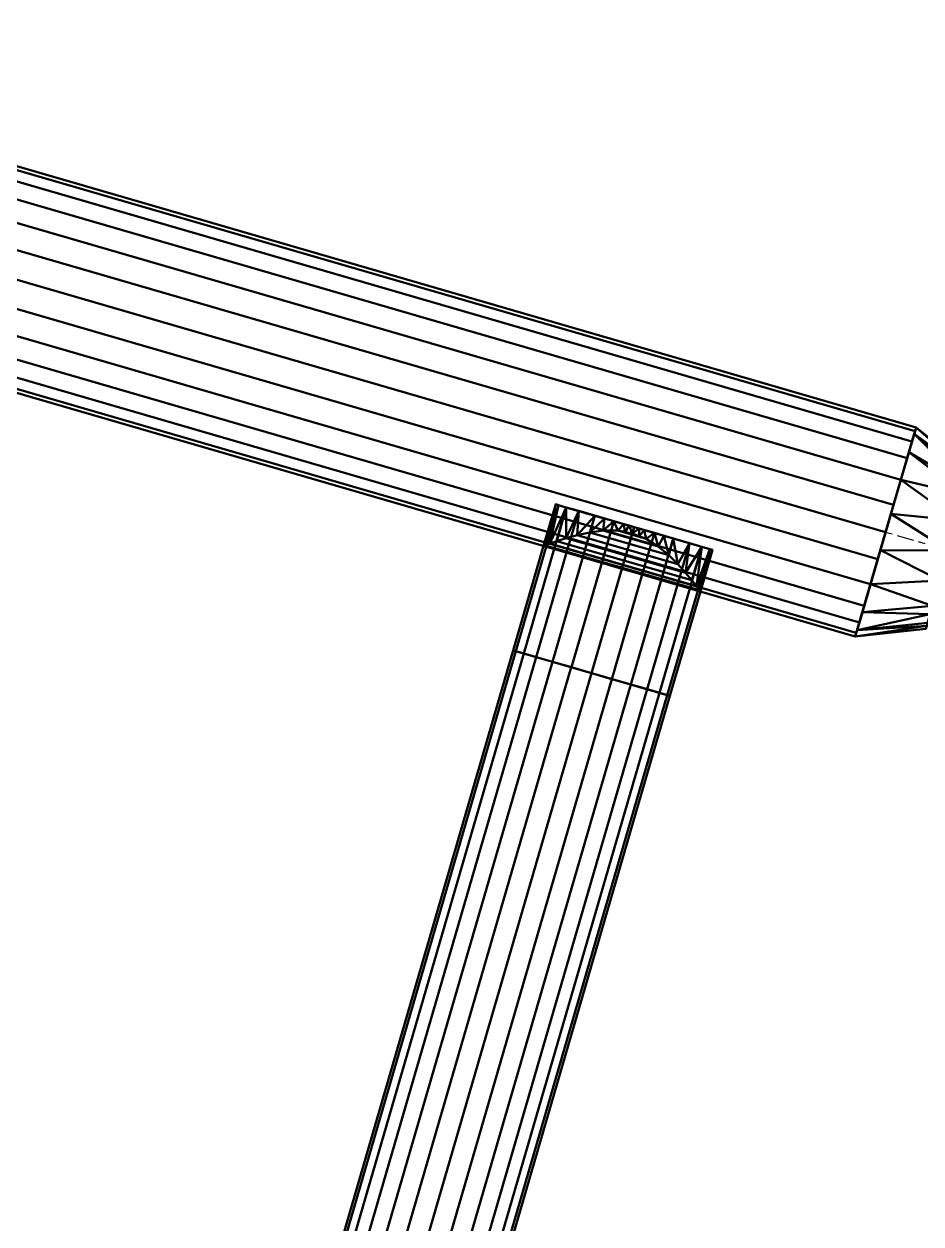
# Model space of a CAD drawing. Header units: inches. Extents: x -1654 to 1344, y -1538 to 36.
# Drawn here: x 45.5 to 78.47, y -543.24 to -499.12 of the extents above; entities that cross this region are included whole.
import ezdxf

# ---------------------------------------------------------------- set-up
doc = ezdxf.new("R2010")
doc.units = ezdxf.units.IN
doc.header["$MEASUREMENT"] = 0
doc.linetypes.add('Center', pattern=[1.25, 0.25, -0.1875, 0.625, -0.1875])
for name, color, linetype, lineweight in [('M-HVAC-DUCT', 1, 'Center', 30), ('M-HVAC-DUCT-RA', 1, 'Continuous', 50), ('M-HVAC-DUCT-SA', 1, 'Continuous', 50)]:
    doc.layers.add(name, color=color, linetype=linetype, lineweight=lineweight)

# ---------------------------------------------------------------- blocks, each defined once
blk = doc.blocks.new('Round Transition - Angle - 45 Degree-838110-_3D_')
at = {"layer": 'M-HVAC-DUCT', "color": 8, "linetype": 'Continuous', "lineweight": 50}
mesh = blk.add_polyface(dxfattribs=at)
corners = [(0, -4), (0, -3.759, 1.368), (0, -3.064, 2.571), (0, -2, 3.464), (0, -0.695, 3.939), (0, 0.695, 3.939), (0, 2, 3.464), (0, 3.064, 2.571), (0, 3.759, 1.368), (0, 4), (0, 3.759, -1.368), (0, 3.064, -2.571), (0, 2, -3.464), (0, 0.695, -3.939), (0, -0.695, -3.939), (0, -2, -3.464), (0, -3.064, -2.571), (0, -3.759, -1.368)]
mesh.append_faces([[corners[k] for k in face] for face in [(8, 5, 6, 7), (16, 14, 15), (10, 8, 9)]], dxfattribs={"vtx0": -1, "color": 8})
mesh.append_faces([[corners[k] for k in face] for face in [(5, 17, 3, 4)]], dxfattribs={"vtx0": -1, "vtx1": -1, "color": 8})
mesh.append_faces([[corners[k] for k in face] for face in [(5, 8, 16, 17)]], dxfattribs={"vtx0": -1, "vtx1": -1, "vtx3": -1, "color": 8})
mesh.append_faces([[corners[k] for k in face] for face in [(8, 10, 11, 16)]], dxfattribs={"vtx0": -1, "vtx2": -1, "vtx3": -1, "color": 8})
mesh.append_faces([[corners[k] for k in face] for face in [(2, 3, 17)]], dxfattribs={"vtx1": -1, "vtx2": -1, "color": 8})
mesh.append_faces([[corners[k] for k in face] for face in [(11, 12, 14, 16)]], dxfattribs={"vtx1": -1, "vtx2": -1, "vtx3": -1, "color": 8})
mesh.append_faces([[corners[k] for k in face] for face in [(12, 13, 14)]], dxfattribs={"vtx2": -1, "color": 8})
mesh.append_faces([[corners[k] for k in face] for face in [(17, 0, 1, 2)]], dxfattribs={"vtx3": -1, "color": 8})
mesh = blk.add_polyface(dxfattribs=at)
corners = [(0, -4), (0, -3.759, -1.368), (0, -3.064, -2.571), (0, -2, -3.464), (0, -0.695, -3.939), (0, 0.695, -3.939), (0, 2, -3.464), (0, 3.064, -2.571), (0, 3.759, -1.368), (0, 4), (2.414, 3), (2.414, 2.772, -1.148), (2.414, 2.121, -2.121), (2.414, 1.148, -2.772), (2.414, 0, -3), (2.414, -1.148, -2.772), (2.414, -2.121, -2.121), (2.414, -2.772, -1.148), (2.414, -3), (2.414, 2.886, -0.574), (2.414, 1.635, -2.446), (2.414, 2.446, -1.635), (2.414, 0.574, -2.886), (2.414, -0.574, -2.886), (2.414, -2.886, -0.574), (2.414, -1.635, -2.446), (2.414, -2.446, -1.635)]
mesh.append_faces([[corners[k] for k in face] for face in [(0, 24, 18), (19, 9, 10)]], dxfattribs={"vtx0": -1, "color": 8})
mesh.append_faces([[corners[k] for k in face] for face in [(9, 19, 8), (8, 21, 7), (21, 8, 11), (17, 1, 26), (4, 15, 3), (2, 26, 1), (3, 16, 2)]], dxfattribs={"vtx0": -1, "vtx1": -1, "color": 8})
mesh.append_faces([[corners[k] for k in face] for face in [(12, 6, 7), (13, 5, 6), (2, 16, 26), (1, 17, 24), (24, 0, 1), (14, 4, 5)]], dxfattribs={"vtx0": -1, "vtx2": -1, "color": 8})
mesh.append_faces([[corners[k] for k in face] for face in [(6, 12, 20, 13), (3, 15, 25, 16), (4, 14, 23, 15)]], dxfattribs={"vtx0": -1, "vtx3": -1, "color": 8})
mesh.append_faces([[corners[k] for k in face] for face in [(22, 14, 5, 13), (19, 11, 8), (21, 12, 7)]], dxfattribs={"vtx1": -1, "vtx2": -1, "color": 8})
mesh = blk.add_polyface(dxfattribs=at)
corners = [(0, 4), (0, 3.759, 1.368), (0, 3.064, 2.571), (0, 2, 3.464), (0, 0.695, 3.939), (0, -0.695, 3.939), (0, -2, 3.464), (0, -3.064, 2.571), (0, -3.759, 1.368), (0, -4), (2.414, -3), (2.414, -2.772, 1.148), (2.414, -2.121, 2.121), (2.414, -1.148, 2.772), (2.414, 0, 3), (2.414, 1.148, 2.772), (2.414, 2.121, 2.121), (2.414, 2.772, 1.148), (2.414, 3), (2.414, -2.886, 0.574), (2.414, -1.635, 2.446), (2.414, -2.446, 1.635), (2.414, -0.574, 2.886), (2.414, 0.574, 2.886), (2.414, 2.886, 0.574), (2.414, 1.635, 2.446), (2.414, 2.446, 1.635)]
mesh.append_faces([[corners[k] for k in face] for face in [(0, 24, 18), (19, 9, 10)]], dxfattribs={"vtx0": -1, "color": 8})
mesh.append_faces([[corners[k] for k in face] for face in [(9, 19, 8), (8, 21, 7), (21, 8, 11), (17, 1, 26), (4, 15, 3), (2, 26, 1), (3, 16, 2)]], dxfattribs={"vtx0": -1, "vtx1": -1, "color": 8})
mesh.append_faces([[corners[k] for k in face] for face in [(12, 6, 7), (13, 5, 6), (2, 16, 26), (1, 17, 24), (24, 0, 1), (14, 4, 5)]], dxfattribs={"vtx0": -1, "vtx2": -1, "color": 8})
mesh.append_faces([[corners[k] for k in face] for face in [(6, 12, 20, 13), (3, 15, 25, 16), (4, 14, 23, 15)]], dxfattribs={"vtx0": -1, "vtx3": -1, "color": 8})
mesh.append_faces([[corners[k] for k in face] for face in [(22, 14, 5, 13), (19, 11, 8), (21, 12, 7)]], dxfattribs={"vtx1": -1, "vtx2": -1, "color": 8})
mesh = blk.add_polyface(dxfattribs=at)
corners = [(2.414, -3), (2.414, -2.772, -1.148), (2.414, -2.121, -2.121), (2.414, -1.148, -2.772), (2.414, 0, -3), (2.414, 1.148, -2.772), (2.414, 2.121, -2.121), (2.414, 2.772, -1.148), (2.414, 3), (2.414, 2.772, 1.148), (2.414, 2.121, 2.121), (2.414, 1.148, 2.772), (2.414, 0, 3), (2.414, -1.148, 2.772), (2.414, -2.121, 2.121), (2.414, -2.772, 1.148)]
mesh.append_faces([[corners[k] for k in face] for face in [(7, 0, 3, 4)]], dxfattribs={"vtx0": -1, "vtx1": -1, "vtx3": -1, "color": 8})
mesh.append_faces([[corners[k] for k in face] for face in [(13, 14, 7)]], dxfattribs={"vtx1": -1, "vtx2": -1, "color": 8})
mesh.append_faces([[corners[k] for k in face] for face in [(12, 13, 7, 8)]], dxfattribs={"vtx1": -1, "vtx3": -1, "color": 8})
mesh.append_faces([[corners[k] for k in face] for face in [(8, 9, 10), (5, 6, 7, 4)]], dxfattribs={"vtx2": -1, "color": 8})
mesh.append_faces([[corners[k] for k in face] for face in [(10, 11, 12, 8), (14, 15, 0, 7)]], dxfattribs={"vtx2": -1, "vtx3": -1, "color": 8})
mesh.append_faces([[corners[k] for k in face] for face in [(0, 1, 2, 3)]], dxfattribs={"vtx3": -1, "color": 8})
blk = doc.blocks.new('Round Takeoff - Standard-838111-_3D_')
at = {"layer": 'M-HVAC-DUCT', "color": 8, "linetype": 'Continuous', "lineweight": 50}
mesh = blk.add_polyface(dxfattribs=at)
corners = [(-1.594, 0, 3), (-1.594, 0.776, 2.898), (-1.594, 1.5, 2.598), (-1.594, 2.121, 2.121), (-1.594, 2.598, 1.5), (-1.594, 2.898, 0.776), (-1.594, 3), (-1.594, 2.898, -0.776), (-1.594, 2.598, -1.5), (-1.594, 2.121, -2.121), (-1.594, 1.5, -2.598), (-1.594, 0.776, -2.898), (-1.594, 0, -3), (-1.594, -0.776, -2.898), (-1.594, -1.5, -2.598), (-1.594, -2.121, -2.121), (-1.594, -2.598, -1.5), (-1.594, -2.898, -0.776), (-1.594, -3), (-1.594, -2.898, 0.776), (-1.594, -2.598, 1.5), (-1.594, -2.121, 2.121), (-1.594, -1.5, 2.598), (-1.594, -0.776, 2.898)]
mesh.append_faces([[corners[k] for k in face] for face in [(17, 14, 15, 16), (7, 5, 6)]], dxfattribs={"vtx0": -1, "color": 8})
mesh.append_faces([[corners[k] for k in face] for face in [(19, 12, 17, 18)]], dxfattribs={"vtx0": -1, "vtx1": -1, "color": 8})
mesh.append_faces([[corners[k] for k in face] for face in [(5, 7, 8, 4)]], dxfattribs={"vtx0": -1, "vtx2": -1, "color": 8})
mesh.append_faces([[corners[k] for k in face] for face in [(4, 8, 9, 10), (12, 1, 2, 3), (12, 19, 20, 21)]], dxfattribs={"vtx0": -1, "vtx3": -1, "color": 8})
mesh.append_faces([[corners[k] for k in face] for face in [(11, 12, 3, 10), (3, 4, 10), (0, 1, 12, 23), (22, 23, 12, 21)]], dxfattribs={"vtx1": -1, "vtx2": -1, "color": 8})
mesh.append_faces([[corners[k] for k in face] for face in [(12, 13, 14, 17)]], dxfattribs={"vtx2": -1, "vtx3": -1, "color": 8})
mesh = blk.add_polyface(dxfattribs=at)
corners = [(-1.594, 3), (-1.594, 2.898, 0.776), (-1.594, 2.598, 1.5), (-1.594, 2.121, 2.121), (-1.594, 1.5, 2.598), (-1.594, 0.776, 2.898), (-1.594, 0, 3), (0, 0, 3), (0, 0.776, 2.898), (0, 1.5, 2.598), (0, 2.121, 2.121), (0, 2.598, 1.5), (0, 2.898, 0.776), (0, 3)]
mesh.append_faces([[corners[k] for k in face] for face in [(1, 12, 13, 0)]], dxfattribs={"vtx0": -1, "color": 8})
mesh.append_faces([[corners[k] for k in face] for face in [(5, 8, 9, 4), (10, 3, 4, 9), (2, 11, 12, 1), (11, 2, 3, 10)]], dxfattribs={"vtx0": -1, "vtx2": -1, "color": 8})
mesh.append_faces([[corners[k] for k in face] for face in [(6, 7, 8, 5)]], dxfattribs={"vtx2": -1, "color": 8})
mesh = blk.add_polyface(dxfattribs=at)
corners = [(-1.594, 0, -3), (-1.594, 0.776, -2.898), (-1.594, 1.5, -2.598), (-1.594, 2.121, -2.121), (-1.594, 2.598, -1.5), (-1.594, 2.898, -0.776), (-1.594, 3), (0, 3), (0, 2.898, -0.776), (0, 2.598, -1.5), (0, 2.121, -2.121), (0, 1.5, -2.598), (0, 0.776, -2.898), (0, 0, -3)]
mesh.append_faces([[corners[k] for k in face] for face in [(5, 8, 9, 4), (10, 3, 4, 9), (2, 11, 12, 1)]], dxfattribs={"vtx0": -1, "vtx2": -1, "color": 8})
mesh.append_faces([[corners[k] for k in face] for face in [(2, 3, 10, 11)]], dxfattribs={"vtx1": -1, "vtx3": -1, "color": 8})
mesh.append_faces([[corners[k] for k in face] for face in [(6, 7, 8, 5)]], dxfattribs={"vtx2": -1, "color": 8})
mesh.append_faces([[corners[k] for k in face] for face in [(12, 13, 0, 1)]], dxfattribs={"vtx3": -1, "color": 8})
mesh = blk.add_polyface(dxfattribs=at)
corners = [(4, 0, 3), (4, 0.776, 2.898), (4, 1.5, 2.598), (4, 2.121, 2.121), (4, 2.598, 1.5), (4, 2.898, 0.776), (4, 3), (0, 3), (0, 2.898, 0.776), (0, 2.598, 1.5), (0, 2.121, 2.121), (0, 1.5, 2.598), (0, 0.776, 2.898), (0, 0, 3)]
mesh.append_faces([[corners[k] for k in face] for face in [(0, 1, 12, 13)]], dxfattribs={"vtx1": -1, "color": 8})
mesh.append_faces([[corners[k] for k in face] for face in [(1, 2, 11, 12), (10, 11, 2, 3), (4, 5, 8, 9), (9, 10, 3, 4)]], dxfattribs={"vtx1": -1, "vtx3": -1, "color": 8})
mesh.append_faces([[corners[k] for k in face] for face in [(5, 6, 7, 8)]], dxfattribs={"vtx3": -1, "color": 8})
mesh = blk.add_polyface(dxfattribs=at)
corners = [(4, 3), (4, 2.898, -0.776), (4, 2.598, -1.5), (4, 2.121, -2.121), (4, 1.5, -2.598), (4, 0.776, -2.898), (4, 0, -3), (0, 0, -3), (0, 0.776, -2.898), (0, 1.5, -2.598), (0, 2.121, -2.121), (0, 2.598, -1.5), (0, 2.898, -0.776), (0, 3)]
mesh.append_faces([[corners[k] for k in face] for face in [(1, 2, 11, 12), (10, 11, 2, 3), (4, 5, 8, 9), (9, 10, 3, 4)]], dxfattribs={"vtx1": -1, "vtx3": -1, "color": 8})
mesh.append_faces([[corners[k] for k in face] for face in [(13, 0, 1, 12)]], dxfattribs={"vtx2": -1, "color": 8})
mesh.append_faces([[corners[k] for k in face] for face in [(5, 6, 7, 8)]], dxfattribs={"vtx3": -1, "color": 8})
mesh = blk.add_polyface(dxfattribs=at)
corners = [(4, 0, 3), (4, -0.776, 2.898), (4, -1.5, 2.598), (4, -2.121, 2.121), (4, -2.598, 1.5), (4, -2.898, 0.776), (4, -3), (4, -2.898, -0.776), (4, -2.598, -1.5), (4, -2.121, -2.121), (4, -1.5, -2.598), (4, -0.776, -2.898), (4, 0, -3), (4, 0.776, -2.898), (4, 1.5, -2.598), (4, 2.121, -2.121), (4, 2.598, -1.5), (4, 2.898, -0.776), (4, 3), (4, 2.898, 0.776), (4, 2.598, 1.5), (4, 2.121, 2.121), (4, 1.5, 2.598), (4, 0.776, 2.898)]
mesh.append_faces([[corners[k] for k in face] for face in [(10, 6, 9)]], dxfattribs={"vtx0": -1, "vtx1": -1, "color": 8})
mesh.append_faces([[corners[k] for k in face] for face in [(12, 5, 6, 10)]], dxfattribs={"vtx0": -1, "vtx2": -1, "vtx3": -1, "color": 8})
mesh.append_faces([[corners[k] for k in face] for face in [(20, 12, 13, 14), (12, 20, 21, 22), (12, 22, 23, 0)]], dxfattribs={"vtx0": -1, "vtx3": -1, "color": 8})
mesh.append_faces([[corners[k] for k in face] for face in [(15, 16, 20, 14), (4, 5, 12, 3), (2, 3, 12, 1), (0, 1, 12)]], dxfattribs={"vtx1": -1, "vtx2": -1, "color": 8})
mesh.append_faces([[corners[k] for k in face] for face in [(16, 17, 19, 20)]], dxfattribs={"vtx1": -1, "vtx3": -1, "color": 8})
mesh.append_faces([[corners[k] for k in face] for face in [(10, 11, 12), (7, 8, 9, 6), (17, 18, 19)]], dxfattribs={"vtx2": -1, "color": 8})
mesh = blk.add_polyface(dxfattribs=at)
corners = [(-1.594, -3), (-1.594, -2.898, -0.776), (-1.594, -2.598, -1.5), (-1.594, -2.121, -2.121), (-1.594, -1.5, -2.598), (-1.594, -0.776, -2.898), (-1.594, 0, -3), (0, 0, -3), (0, -0.776, -2.898), (0, -1.5, -2.598), (0, -2.121, -2.121), (0, -2.598, -1.5), (0, -2.898, -0.776), (0, -3)]
mesh.append_faces([[corners[k] for k in face] for face in [(5, 8, 9, 4), (10, 3, 4, 9), (2, 11, 12, 1), (11, 2, 3, 10)]], dxfattribs={"vtx0": -1, "vtx2": -1, "color": 8})
mesh.append_faces([[corners[k] for k in face] for face in [(6, 7, 8, 5)]], dxfattribs={"vtx2": -1, "color": 8})
mesh.append_faces([[corners[k] for k in face] for face in [(12, 13, 0, 1)]], dxfattribs={"vtx3": -1, "color": 8})
mesh = blk.add_polyface(dxfattribs=at)
corners = [(-1.594, 0, 3), (-1.594, -0.776, 2.898), (-1.594, -1.5, 2.598), (-1.594, -2.121, 2.121), (-1.594, -2.598, 1.5), (-1.594, -2.898, 0.776), (-1.594, -3), (0, -3), (0, -2.898, 0.776), (0, -2.598, 1.5), (0, -2.121, 2.121), (0, -1.5, 2.598), (0, -0.776, 2.898), (0, 0, 3)]
mesh.append_faces([[corners[k] for k in face] for face in [(1, 12, 13, 0)]], dxfattribs={"vtx0": -1, "color": 8})
mesh.append_faces([[corners[k] for k in face] for face in [(5, 8, 9, 4), (10, 3, 4, 9), (2, 11, 12, 1), (11, 2, 3, 10)]], dxfattribs={"vtx0": -1, "vtx2": -1, "color": 8})
mesh.append_faces([[corners[k] for k in face] for face in [(6, 7, 8, 5)]], dxfattribs={"vtx2": -1, "color": 8})
mesh = blk.add_polyface(dxfattribs=at)
corners = [(4, 0, -3), (4, -0.776, -2.898), (4, -1.5, -2.598), (4, -2.121, -2.121), (4, -2.598, -1.5), (4, -2.898, -0.776), (4, -3), (0, -3), (0, -2.898, -0.776), (0, -2.598, -1.5), (0, -2.121, -2.121), (0, -1.5, -2.598), (0, -0.776, -2.898), (0, 0, -3)]
mesh.append_faces([[corners[k] for k in face] for face in [(0, 1, 12, 13)]], dxfattribs={"vtx1": -1, "color": 8})
mesh.append_faces([[corners[k] for k in face] for face in [(1, 2, 11, 12), (10, 11, 2, 3), (4, 5, 8, 9), (9, 10, 3, 4)]], dxfattribs={"vtx1": -1, "vtx3": -1, "color": 8})
mesh.append_faces([[corners[k] for k in face] for face in [(5, 6, 7, 8)]], dxfattribs={"vtx3": -1, "color": 8})
mesh = blk.add_polyface(dxfattribs=at)
corners = [(4, -3), (4, -2.898, 0.776), (4, -2.598, 1.5), (4, -2.121, 2.121), (4, -1.5, 2.598), (4, -0.776, 2.898), (4, 0, 3), (0, 0, 3), (0, -0.776, 2.898), (0, -1.5, 2.598), (0, -2.121, 2.121), (0, -2.598, 1.5), (0, -2.898, 0.776), (0, -3)]
mesh.append_faces([[corners[k] for k in face] for face in [(0, 1, 12, 13)]], dxfattribs={"vtx1": -1, "color": 8})
mesh.append_faces([[corners[k] for k in face] for face in [(1, 2, 11, 12), (10, 11, 2, 3), (4, 5, 8, 9), (9, 10, 3, 4)]], dxfattribs={"vtx1": -1, "vtx3": -1, "color": 8})
mesh.append_faces([[corners[k] for k in face] for face in [(5, 6, 7, 8)]], dxfattribs={"vtx3": -1, "color": 8})

msp = doc.modelspace()

# ---------------------------------------------------------------- linework, layer by layer
at = {"layer": 'M-HVAC-DUCT', "color": 5}
for p, q in [((-153.287, -450.799, 1304), (77.172, -517.797, 1304)), ((-153.287, -450.799, 1304), (77.172, -517.797, 1304)), ((67.482, -519.145, 1304), (67.927, -517.614, 1304)), ((77.172, -517.797, 1304), (79.49, -518.471, 1304)), ((67.482, -519.145, 1304), (66.366, -522.986, 1304)), ((66.366, -522.986, 1304), (52.687, -570.038, 1304)), ((66.366, -522.986, 1304), (52.687, -570.038, 1304))]:
    msp.add_line(p, q, dxfattribs=at)

# ---------------------------------------------------------------- block references
at = {"layer": 'M-HVAC-DUCT-SA', "color": 8, "rotation": 343.7901312840834}
msp.add_blockref('Round Transition - Angle - 45 Degree-838110-_3D_', (77.172, -517.797, 1304), dxfattribs=at)
at = {"layer": 'M-HVAC-DUCT-SA', "color": 8, "extrusion": (0, 0, -1), "rotation": 286.2098687159166}
msp.add_blockref('Round Takeoff - Standard-838111-_3D_', (-67.482, -519.145, -1304), dxfattribs=at)

# ---------------------------------------------------------------- meshes
at = {"layer": 'M-HVAC-DUCT-RA', "color": 8}
mesh = msp.add_polyface(dxfattribs=at)
corners = [(49.681, -401.133, 1350), (49.517, -401.086, 1351.294), (49.037, -400.946, 1352.5), (48.274, -400.725, 1353.536), (47.28, -400.436, 1354.33), (46.122, -400.099, 1354.83), (44.879, -399.738, 1355), (-9.258, -585.96, 1355), (-8.015, -586.321, 1354.83), (-6.857, -586.658, 1354.33), (-5.863, -586.947, 1353.536), (-5.1, -587.169, 1352.5), (-4.62, -587.308, 1351.294), (-4.457, -587.356, 1350)]
mesh.append_faces([[corners[k] for k in face] for face in [(7, 8, 5, 6)]], dxfattribs={"vtx1": -1, "color": 8})
mesh.append_faces([[corners[k] for k in face] for face in [(8, 9, 4, 5), (3, 4, 9, 10), (11, 12, 1, 2), (2, 3, 10, 11)]], dxfattribs={"vtx1": -1, "vtx3": -1, "color": 8})
mesh.append_faces([[corners[k] for k in face] for face in [(12, 13, 0, 1)]], dxfattribs={"vtx3": -1, "color": 8})
mesh = msp.add_polyface(dxfattribs=at)
corners = [(44.879, -399.738, 1345), (46.122, -400.099, 1345.17), (47.28, -400.436, 1345.67), (48.274, -400.725, 1346.464), (49.037, -400.946, 1347.5), (49.517, -401.086, 1348.706), (49.681, -401.133, 1350), (-4.457, -587.356, 1350), (-4.62, -587.308, 1348.706), (-5.1, -587.169, 1347.5), (-5.863, -586.947, 1346.464), (-6.857, -586.658, 1345.67), (-8.015, -586.321, 1345.17), (-9.258, -585.96, 1345)]
mesh.append_faces([[corners[k] for k in face] for face in [(7, 8, 5, 6)]], dxfattribs={"vtx1": -1, "color": 8})
mesh.append_faces([[corners[k] for k in face] for face in [(8, 9, 4, 5), (3, 4, 9, 10), (11, 12, 1, 2), (2, 3, 10, 11)]], dxfattribs={"vtx1": -1, "vtx3": -1, "color": 8})
mesh.append_faces([[corners[k] for k in face] for face in [(12, 13, 0, 1)]], dxfattribs={"vtx3": -1, "color": 8})
at = {"layer": 'M-HVAC-DUCT-SA', "color": 8}
mesh = msp.add_polyface(dxfattribs=at)
corners = [(-152.17, -446.958, 1304), (-152.208, -447.089, 1305.035), (-152.32, -447.473, 1306), (-152.497, -448.083, 1306.828), (-152.729, -448.879, 1307.464), (-152.998, -449.805, 1307.864), (-153.287, -450.799, 1308), (77.172, -517.797, 1308), (77.461, -516.803, 1307.864), (77.73, -515.876, 1307.464), (77.962, -515.081, 1306.828), (78.139, -514.47, 1306), (78.251, -514.087, 1305.035), (78.289, -513.956, 1304)]
mesh.append_faces([[corners[k] for k in face] for face in [(7, 8, 5, 6)]], dxfattribs={"vtx1": -1, "color": 8})
mesh.append_faces([[corners[k] for k in face] for face in [(8, 9, 4, 5), (3, 4, 9, 10), (11, 12, 1, 2), (2, 3, 10, 11)]], dxfattribs={"vtx1": -1, "vtx3": -1, "color": 8})
mesh.append_faces([[corners[k] for k in face] for face in [(12, 13, 0, 1)]], dxfattribs={"vtx3": -1, "color": 8})
mesh = msp.add_polyface(dxfattribs=at)
corners = [(-153.287, -450.799, 1300), (-152.998, -449.805, 1300.136), (-152.729, -448.879, 1300.536), (-152.497, -448.083, 1301.172), (-152.32, -447.473, 1302), (-152.208, -447.089, 1302.965), (-152.17, -446.958, 1304), (78.289, -513.956, 1304), (78.251, -514.087, 1302.965), (78.139, -514.47, 1302), (77.962, -515.081, 1301.172), (77.73, -515.876, 1300.536), (77.461, -516.803, 1300.136), (77.172, -517.797, 1300)]
mesh.append_faces([[corners[k] for k in face] for face in [(7, 8, 5, 6)]], dxfattribs={"vtx1": -1, "color": 8})
mesh.append_faces([[corners[k] for k in face] for face in [(8, 9, 4, 5), (3, 4, 9, 10), (11, 12, 1, 2), (2, 3, 10, 11)]], dxfattribs={"vtx1": -1, "vtx3": -1, "color": 8})
mesh.append_faces([[corners[k] for k in face] for face in [(12, 13, 0, 1)]], dxfattribs={"vtx3": -1, "color": 8})
mesh = msp.add_polyface(dxfattribs=at)
corners = [(-153.287, -450.799, 1308), (-153.576, -451.793, 1307.864), (-153.845, -452.72, 1307.464), (-154.076, -453.515, 1306.828), (-154.254, -454.126, 1306), (-154.365, -454.509, 1305.035), (-154.403, -454.64, 1304), (76.056, -521.638, 1304), (76.094, -521.507, 1305.035), (76.205, -521.123, 1306), (76.383, -520.513, 1306.828), (76.614, -519.717, 1307.464), (76.883, -518.791, 1307.864), (77.172, -517.797, 1308)]
mesh.append_faces([[corners[k] for k in face] for face in [(8, 9, 4, 5), (3, 4, 9, 10), (11, 12, 1, 2), (2, 3, 10, 11)]], dxfattribs={"vtx1": -1, "vtx3": -1, "color": 8})
mesh.append_faces([[corners[k] for k in face] for face in [(6, 7, 8, 5)]], dxfattribs={"vtx2": -1, "color": 8})
mesh.append_faces([[corners[k] for k in face] for face in [(12, 13, 0, 1)]], dxfattribs={"vtx3": -1, "color": 8})
mesh = msp.add_polyface(dxfattribs=at)
corners = [(-154.403, -454.64, 1304), (-154.365, -454.509, 1302.965), (-154.254, -454.126, 1302), (-154.076, -453.515, 1301.172), (-153.845, -452.72, 1300.536), (-153.576, -451.793, 1300.136), (-153.287, -450.799, 1300), (77.172, -517.797, 1300), (76.883, -518.791, 1300.136), (76.614, -519.717, 1300.536), (76.383, -520.513, 1301.172), (76.205, -521.123, 1302), (76.094, -521.507, 1302.965), (76.056, -521.638, 1304)]
mesh.append_faces([[corners[k] for k in face] for face in [(7, 8, 5, 6)]], dxfattribs={"vtx1": -1, "color": 8})
mesh.append_faces([[corners[k] for k in face] for face in [(8, 9, 4, 5), (3, 4, 9, 10), (11, 12, 1, 2), (2, 3, 10, 11)]], dxfattribs={"vtx1": -1, "vtx3": -1, "color": 8})
mesh.append_faces([[corners[k] for k in face] for face in [(12, 13, 0, 1)]], dxfattribs={"vtx3": -1, "color": 8})
mesh = msp.add_polyface(dxfattribs=at)
corners = [(76.056, -521.638, 1304), (76.094, -521.507, 1302.965), (76.205, -521.123, 1302), (76.383, -520.513, 1301.172), (76.614, -519.717, 1300.536), (76.883, -518.791, 1300.136), (77.172, -517.797, 1300), (77.461, -516.803, 1300.136), (77.73, -515.876, 1300.536), (77.962, -515.081, 1301.172), (78.139, -514.47, 1302), (78.251, -514.087, 1302.965), (78.289, -513.956, 1304), (78.251, -514.087, 1305.035), (78.139, -514.47, 1306), (77.962, -515.081, 1306.828), (77.73, -515.876, 1307.464), (77.461, -516.803, 1307.864), (77.172, -517.797, 1308), (76.883, -518.791, 1307.864), (76.614, -519.717, 1307.464), (76.383, -520.513, 1306.828), (76.205, -521.123, 1306), (76.094, -521.507, 1305.035)]
mesh.append_faces([[corners[k] for k in face] for face in [(20, 18, 19), (11, 9, 10), (8, 6, 7)]], dxfattribs={"vtx0": -1, "color": 8})
mesh.append_faces([[corners[k] for k in face] for face in [(21, 0, 18, 20)]], dxfattribs={"vtx0": -1, "vtx1": -1, "vtx2": -1, "color": 8})
mesh.append_faces([[corners[k] for k in face] for face in [(0, 3, 6, 18)]], dxfattribs={"vtx0": -1, "vtx1": -1, "vtx2": -1, "vtx3": -1, "color": 8})
mesh.append_faces([[corners[k] for k in face] for face in [(18, 6, 11, 12)]], dxfattribs={"vtx0": -1, "vtx1": -1, "vtx3": -1, "color": 8})
mesh.append_faces([[corners[k] for k in face] for face in [(6, 8, 9, 11), (12, 14, 15, 18)]], dxfattribs={"vtx0": -1, "vtx2": -1, "vtx3": -1, "color": 8})
mesh.append_faces([[corners[k] for k in face] for face in [(13, 14, 12)]], dxfattribs={"vtx1": -1, "color": 8})
mesh.append_faces([[corners[k] for k in face] for face in [(4, 5, 6, 3), (22, 23, 0, 21), (16, 17, 18, 15)]], dxfattribs={"vtx2": -1, "color": 8})
mesh.append_faces([[corners[k] for k in face] for face in [(0, 1, 2, 3)]], dxfattribs={"vtx3": -1, "color": 8})
mesh = msp.add_polyface(dxfattribs=at)
corners = [(65.047, -516.777, 1304), (65.145, -516.806, 1303.224), (65.432, -516.889, 1302.5), (65.89, -517.022, 1301.879), (66.487, -517.196, 1301.402), (67.182, -517.398, 1301.102), (67.927, -517.614, 1301), (67.86, -517.845, 1301), (67.324, -517.746, 1301.049), (66.794, -517.745, 1301.191), (66.295, -517.809, 1301.41), (65.839, -517.908, 1301.698), (65.434, -518.022, 1302.05), (65.093, -518.132, 1302.465), (64.829, -518.224, 1302.937), (64.66, -518.286, 1303.455), (64.601, -518.308, 1304), (66.834, -517.297, 1301.252), (67.554, -517.506, 1301.051), (67.059, -517.745, 1301.12), (67.592, -517.796, 1301.025), (67.741, -517.56, 1301.026)]
mesh.append_faces([[corners[k] for k in face] for face in [(7, 21, 6)]], dxfattribs={"vtx0": -1, "color": 8})
mesh.append_faces([[corners[k] for k in face] for face in [(10, 17, 9), (8, 18, 20), (3, 12, 2), (12, 3, 11), (13, 2, 12)]], dxfattribs={"vtx0": -1, "vtx1": -1, "color": 8})
mesh.append_faces([[corners[k] for k in face] for face in [(8, 5, 18), (10, 4, 17), (21, 7, 20), (9, 17, 5), (11, 3, 4), (2, 13, 14), (14, 1, 2), (15, 0, 1), (20, 18, 21)]], dxfattribs={"vtx0": -1, "vtx2": -1, "color": 8})
mesh.append_faces([[corners[k] for k in face] for face in [(16, 0, 15)]], dxfattribs={"vtx1": -1, "color": 8})
mesh.append_faces([[corners[k] for k in face] for face in [(19, 9, 5, 8), (10, 11, 4), (14, 15, 1)]], dxfattribs={"vtx1": -1, "vtx2": -1, "color": 8})
mesh = msp.add_polyface(dxfattribs=at)
corners = [(67.927, -517.614, 1307), (67.182, -517.398, 1306.898), (66.487, -517.196, 1306.598), (65.89, -517.022, 1306.121), (65.432, -516.889, 1305.5), (65.145, -516.806, 1304.776), (65.047, -516.777, 1304), (64.601, -518.308, 1304), (64.66, -518.286, 1304.545), (64.829, -518.224, 1305.063), (65.093, -518.132, 1305.535), (65.434, -518.022, 1305.95), (65.839, -517.908, 1306.302), (66.295, -517.809, 1306.59), (66.794, -517.745, 1306.809), (67.324, -517.746, 1306.951), (67.86, -517.845, 1307), (67.554, -517.506, 1306.949), (66.834, -517.297, 1306.748), (67.059, -517.745, 1306.88), (67.592, -517.796, 1306.975), (67.741, -517.56, 1306.974)]
mesh.append_faces([[corners[k] for k in face] for face in [(21, 16, 0)]], dxfattribs={"vtx0": -1, "color": 8})
mesh.append_faces([[corners[k] for k in face] for face in [(6, 8, 5), (4, 11, 3), (11, 4, 10), (14, 18, 13), (3, 12, 2), (2, 13, 18), (16, 21, 20), (12, 3, 11)]], dxfattribs={"vtx0": -1, "vtx1": -1, "color": 8})
mesh.append_faces([[corners[k] for k in face] for face in [(5, 8, 9), (4, 9, 10), (17, 15, 20), (14, 1, 18), (15, 17, 1), (20, 21, 17)]], dxfattribs={"vtx0": -1, "vtx2": -1, "color": 8})
mesh.append_faces([[corners[k] for k in face] for face in [(4, 5, 9), (12, 13, 2), (19, 15, 1, 14)]], dxfattribs={"vtx1": -1, "vtx2": -1, "color": 8})
mesh.append_faces([[corners[k] for k in face] for face in [(6, 7, 8)]], dxfattribs={"vtx2": -1, "color": 8})
mesh = msp.add_polyface(dxfattribs=at)
corners = [(67.927, -517.614, 1301), (67.182, -517.398, 1301.102), (66.487, -517.196, 1301.402), (65.89, -517.022, 1301.879), (65.432, -516.889, 1302.5), (65.145, -516.806, 1303.224), (65.047, -516.777, 1304), (65.145, -516.806, 1304.776), (65.432, -516.889, 1305.5), (65.89, -517.022, 1306.121), (66.487, -517.196, 1306.598), (67.182, -517.398, 1306.898), (67.927, -517.614, 1307), (68.673, -517.831, 1306.898), (69.368, -518.033, 1306.598), (69.964, -518.207, 1306.121), (70.422, -518.34, 1305.5), (70.71, -518.423, 1304.776), (70.808, -518.452, 1304), (70.71, -518.423, 1303.224), (70.422, -518.34, 1302.5), (69.964, -518.207, 1301.879), (69.368, -518.033, 1301.402), (68.673, -517.831, 1301.102)]
mesh.append_faces([[corners[k] for k in face] for face in [(17, 14, 15, 16), (7, 5, 6)]], dxfattribs={"vtx0": -1, "color": 8})
mesh.append_faces([[corners[k] for k in face] for face in [(19, 12, 17, 18)]], dxfattribs={"vtx0": -1, "vtx1": -1, "color": 8})
mesh.append_faces([[corners[k] for k in face] for face in [(5, 7, 8, 4)]], dxfattribs={"vtx0": -1, "vtx2": -1, "color": 8})
mesh.append_faces([[corners[k] for k in face] for face in [(4, 8, 9, 10), (12, 1, 2, 3), (12, 19, 20, 21)]], dxfattribs={"vtx0": -1, "vtx3": -1, "color": 8})
mesh.append_faces([[corners[k] for k in face] for face in [(11, 12, 3, 10), (3, 4, 10), (0, 1, 12, 23), (22, 23, 12, 21)]], dxfattribs={"vtx1": -1, "vtx2": -1, "color": 8})
mesh.append_faces([[corners[k] for k in face] for face in [(12, 13, 14, 17)]], dxfattribs={"vtx2": -1, "vtx3": -1, "color": 8})
mesh = msp.add_polyface(dxfattribs=at)
corners = [(64.601, -518.308, 1304), (70.363, -519.983, 1304), (70.325, -519.933, 1304.545), (70.216, -519.79, 1305.063), (70.043, -519.571, 1305.535), (69.813, -519.295, 1305.95), (69.533, -518.982, 1306.302), (69.201, -518.653, 1306.59), (68.814, -518.332, 1306.809), (68.366, -518.049, 1306.951), (67.86, -517.845, 1307), (67.324, -517.746, 1306.951), (66.794, -517.745, 1306.809), (66.295, -517.809, 1306.59), (65.839, -517.908, 1306.302), (65.434, -518.022, 1305.95), (65.093, -518.132, 1305.535), (64.829, -518.224, 1305.063), (64.66, -518.286, 1304.545)]
mesh.append_faces([[corners[k] for k in face] for face in [(11, 9, 10)]], dxfattribs={"vtx0": -1, "color": 8})
mesh.append_faces([[corners[k] for k in face] for face in [(2, 3, 17, 18), (3, 4, 16, 17), (15, 16, 4, 5), (5, 6, 14, 15), (7, 8, 12, 13), (6, 7, 13, 14), (8, 9, 11, 12)]], dxfattribs={"vtx1": -1, "vtx3": -1, "color": 8})
mesh.append_faces([[corners[k] for k in face] for face in [(0, 1, 2, 18)]], dxfattribs={"vtx2": -1, "color": 8})
mesh = msp.add_polyface(dxfattribs=at)
corners = [(70.363, -519.983, 1304), (64.601, -518.308, 1304), (64.66, -518.286, 1303.455), (64.829, -518.224, 1302.937), (65.093, -518.132, 1302.465), (65.434, -518.022, 1302.05), (65.839, -517.908, 1301.698), (66.295, -517.809, 1301.41), (66.794, -517.745, 1301.191), (67.324, -517.746, 1301.049), (67.86, -517.845, 1301), (68.366, -518.049, 1301.049), (68.814, -518.332, 1301.191), (69.201, -518.653, 1301.41), (69.533, -518.982, 1301.698), (69.813, -519.295, 1302.05), (70.043, -519.571, 1302.465), (70.216, -519.79, 1302.937), (70.325, -519.933, 1303.455)]
mesh.append_faces([[corners[k] for k in face] for face in [(10, 11, 9)]], dxfattribs={"vtx1": -1, "color": 8})
mesh.append_faces([[corners[k] for k in face] for face in [(11, 12, 8, 9), (12, 13, 7, 8), (13, 14, 6, 7), (5, 6, 14, 15), (15, 16, 4, 5), (17, 18, 2, 3), (16, 17, 3, 4)]], dxfattribs={"vtx1": -1, "vtx3": -1, "color": 8})
mesh.append_faces([[corners[k] for k in face] for face in [(18, 0, 1, 2)]], dxfattribs={"vtx3": -1, "color": 8})
mesh = msp.add_polyface(dxfattribs=at)
corners = [(70.808, -518.452, 1304), (70.71, -518.423, 1304.776), (70.422, -518.34, 1305.5), (69.964, -518.207, 1306.121), (69.368, -518.033, 1306.598), (68.673, -517.831, 1306.898), (67.927, -517.614, 1307), (67.86, -517.845, 1307), (68.366, -518.049, 1306.951), (68.814, -518.332, 1306.809), (69.201, -518.653, 1306.59), (69.533, -518.982, 1306.302), (69.813, -519.295, 1305.95), (70.043, -519.571, 1305.535), (70.216, -519.79, 1305.063), (70.325, -519.933, 1304.545), (70.363, -519.983, 1304), (69.02, -517.932, 1306.748), (68.3, -517.723, 1306.949), (68.59, -518.191, 1306.88), (68.113, -517.947, 1306.975), (68.114, -517.669, 1306.974)]
mesh.append_faces([[corners[k] for k in face] for face in [(7, 21, 6)]], dxfattribs={"vtx0": -1, "color": 8})
mesh.append_faces([[corners[k] for k in face] for face in [(10, 17, 9), (8, 18, 20), (3, 12, 2), (12, 3, 11), (13, 2, 12)]], dxfattribs={"vtx0": -1, "vtx1": -1, "color": 8})
mesh.append_faces([[corners[k] for k in face] for face in [(8, 5, 18), (10, 4, 17), (21, 7, 20), (9, 17, 5), (11, 3, 4), (2, 13, 14), (14, 1, 2), (15, 0, 1), (20, 18, 21)]], dxfattribs={"vtx0": -1, "vtx2": -1, "color": 8})
mesh.append_faces([[corners[k] for k in face] for face in [(16, 0, 15)]], dxfattribs={"vtx1": -1, "color": 8})
mesh.append_faces([[corners[k] for k in face] for face in [(19, 9, 5, 8), (10, 11, 4), (14, 15, 1)]], dxfattribs={"vtx1": -1, "vtx2": -1, "color": 8})
mesh = msp.add_polyface(dxfattribs=at)
corners = [(67.927, -517.614, 1301), (68.673, -517.831, 1301.102), (69.368, -518.033, 1301.402), (69.964, -518.207, 1301.879), (70.422, -518.34, 1302.5), (70.71, -518.423, 1303.224), (70.808, -518.452, 1304), (70.363, -519.983, 1304), (70.325, -519.933, 1303.455), (70.216, -519.79, 1302.937), (70.043, -519.571, 1302.465), (69.813, -519.295, 1302.05), (69.533, -518.982, 1301.698), (69.201, -518.653, 1301.41), (68.814, -518.332, 1301.191), (68.366, -518.049, 1301.049), (67.86, -517.845, 1301), (68.3, -517.723, 1301.051), (69.02, -517.932, 1301.252), (68.59, -518.191, 1301.12), (68.113, -517.947, 1301.025), (68.114, -517.669, 1301.026)]
mesh.append_faces([[corners[k] for k in face] for face in [(21, 16, 0)]], dxfattribs={"vtx0": -1, "color": 8})
mesh.append_faces([[corners[k] for k in face] for face in [(6, 8, 5), (4, 11, 3), (11, 4, 10), (16, 21, 20), (14, 18, 13), (3, 12, 2), (2, 13, 18), (12, 3, 11)]], dxfattribs={"vtx0": -1, "vtx1": -1, "color": 8})
mesh.append_faces([[corners[k] for k in face] for face in [(5, 8, 9), (4, 9, 10), (14, 1, 18), (15, 17, 1), (20, 21, 17), (17, 15, 20)]], dxfattribs={"vtx0": -1, "vtx2": -1, "color": 8})
mesh.append_faces([[corners[k] for k in face] for face in [(4, 5, 9), (12, 13, 2), (19, 15, 1, 14)]], dxfattribs={"vtx1": -1, "vtx2": -1, "color": 8})
mesh.append_faces([[corners[k] for k in face] for face in [(6, 7, 8)]], dxfattribs={"vtx2": -1, "color": 8})
mesh = msp.add_polyface(dxfattribs=at)
corners = [(66.366, -522.986, 1307), (65.62, -522.77, 1306.898), (64.925, -522.568, 1306.598), (64.329, -522.394, 1306.121), (63.871, -522.261, 1305.5), (63.583, -522.177, 1304.776), (63.485, -522.149, 1304), (49.806, -569.201, 1304), (49.904, -569.229, 1304.776), (50.192, -569.313, 1305.5), (50.65, -569.446, 1306.121), (51.247, -569.62, 1306.598), (51.941, -569.822, 1306.898), (52.687, -570.038, 1307)]
mesh.append_faces([[corners[k] for k in face] for face in [(8, 9, 4, 5), (3, 4, 9, 10), (11, 12, 1, 2), (2, 3, 10, 11)]], dxfattribs={"vtx1": -1, "vtx3": -1, "color": 8})
mesh.append_faces([[corners[k] for k in face] for face in [(6, 7, 8, 5)]], dxfattribs={"vtx2": -1, "color": 8})
mesh.append_faces([[corners[k] for k in face] for face in [(12, 13, 0, 1)]], dxfattribs={"vtx3": -1, "color": 8})
mesh = msp.add_polyface(dxfattribs=at)
corners = [(63.485, -522.149, 1304), (63.583, -522.177, 1303.224), (63.871, -522.261, 1302.5), (64.329, -522.394, 1301.879), (64.925, -522.568, 1301.402), (65.62, -522.77, 1301.102), (66.366, -522.986, 1301), (52.687, -570.038, 1301), (51.941, -569.822, 1301.102), (51.247, -569.62, 1301.402), (50.65, -569.446, 1301.879), (50.192, -569.313, 1302.5), (49.904, -569.229, 1303.224), (49.806, -569.201, 1304)]
mesh.append_faces([[corners[k] for k in face] for face in [(7, 8, 5, 6)]], dxfattribs={"vtx1": -1, "color": 8})
mesh.append_faces([[corners[k] for k in face] for face in [(8, 9, 4, 5), (3, 4, 9, 10), (11, 12, 1, 2), (2, 3, 10, 11)]], dxfattribs={"vtx1": -1, "vtx3": -1, "color": 8})
mesh.append_faces([[corners[k] for k in face] for face in [(12, 13, 0, 1)]], dxfattribs={"vtx3": -1, "color": 8})
mesh = msp.add_polyface(dxfattribs=at)
corners = [(63.485, -522.149, 1304), (63.583, -522.177, 1304.776), (63.871, -522.261, 1305.5), (64.329, -522.394, 1306.121), (64.925, -522.568, 1306.598), (65.62, -522.77, 1306.898), (66.366, -522.986, 1307), (67.111, -523.203, 1306.898), (67.806, -523.405, 1306.598), (68.403, -523.578, 1306.121), (68.86, -523.712, 1305.5), (69.148, -523.795, 1304.776), (69.246, -523.824, 1304), (69.148, -523.795, 1303.224), (68.86, -523.712, 1302.5), (68.403, -523.578, 1301.879), (67.806, -523.405, 1301.402), (67.111, -523.203, 1301.102), (66.366, -522.986, 1301), (65.62, -522.77, 1301.102), (64.925, -522.568, 1301.402), (64.329, -522.394, 1301.879), (63.871, -522.261, 1302.5), (63.583, -522.177, 1303.224)]
mesh.append_faces([[corners[k] for k in face] for face in [(8, 20, 4, 6), (0, 4, 20, 22), (16, 20, 8, 12)]], dxfattribs={"vtx0": -1, "vtx1": -1, "vtx2": -1, "vtx3": -1, "color": 8})
mesh.append_faces([[corners[k] for k in face] for face in [(5, 6, 4), (7, 8, 6), (9, 10, 8), (21, 22, 20), (15, 16, 14)]], dxfattribs={"vtx1": -1, "color": 8})
mesh.append_faces([[corners[k] for k in face] for face in [(0, 1, 2), (16, 17, 18), (22, 23, 0)]], dxfattribs={"vtx2": -1, "color": 8})
mesh.append_faces([[corners[k] for k in face] for face in [(2, 3, 4, 0), (10, 11, 12, 8), (18, 19, 20, 16), (12, 13, 14, 16)]], dxfattribs={"vtx2": -1, "vtx3": -1, "color": 8})
mesh = msp.add_polyface(dxfattribs=at)
corners = [(69.246, -523.824, 1304), (69.148, -523.795, 1304.776), (68.86, -523.712, 1305.5), (68.403, -523.578, 1306.121), (67.806, -523.405, 1306.598), (67.111, -523.203, 1306.898), (66.366, -522.986, 1307), (52.687, -570.038, 1307), (53.433, -570.255, 1306.898), (54.127, -570.457, 1306.598), (54.724, -570.631, 1306.121), (55.182, -570.764, 1305.5), (55.47, -570.847, 1304.776), (55.568, -570.876, 1304)]
mesh.append_faces([[corners[k] for k in face] for face in [(7, 8, 5, 6)]], dxfattribs={"vtx1": -1, "color": 8})
mesh.append_faces([[corners[k] for k in face] for face in [(8, 9, 4, 5), (3, 4, 9, 10), (11, 12, 1, 2), (2, 3, 10, 11)]], dxfattribs={"vtx1": -1, "vtx3": -1, "color": 8})
mesh.append_faces([[corners[k] for k in face] for face in [(12, 13, 0, 1)]], dxfattribs={"vtx3": -1, "color": 8})
mesh = msp.add_polyface(dxfattribs=at)
corners = [(66.366, -522.986, 1301), (67.111, -523.203, 1301.102), (67.806, -523.405, 1301.402), (68.403, -523.578, 1301.879), (68.86, -523.712, 1302.5), (69.148, -523.795, 1303.224), (69.246, -523.824, 1304), (55.568, -570.876, 1304), (55.47, -570.847, 1303.224), (55.182, -570.764, 1302.5), (54.724, -570.631, 1301.879), (54.127, -570.457, 1301.402), (53.433, -570.255, 1301.102), (52.687, -570.038, 1301)]
mesh.append_faces([[corners[k] for k in face] for face in [(7, 8, 5, 6)]], dxfattribs={"vtx1": -1, "color": 8})
mesh.append_faces([[corners[k] for k in face] for face in [(8, 9, 4, 5), (3, 4, 9, 10), (11, 12, 1, 2), (2, 3, 10, 11)]], dxfattribs={"vtx1": -1, "vtx3": -1, "color": 8})
mesh.append_faces([[corners[k] for k in face] for face in [(12, 13, 0, 1)]], dxfattribs={"vtx3": -1, "color": 8})

doc.saveas('drawing.dxf')
